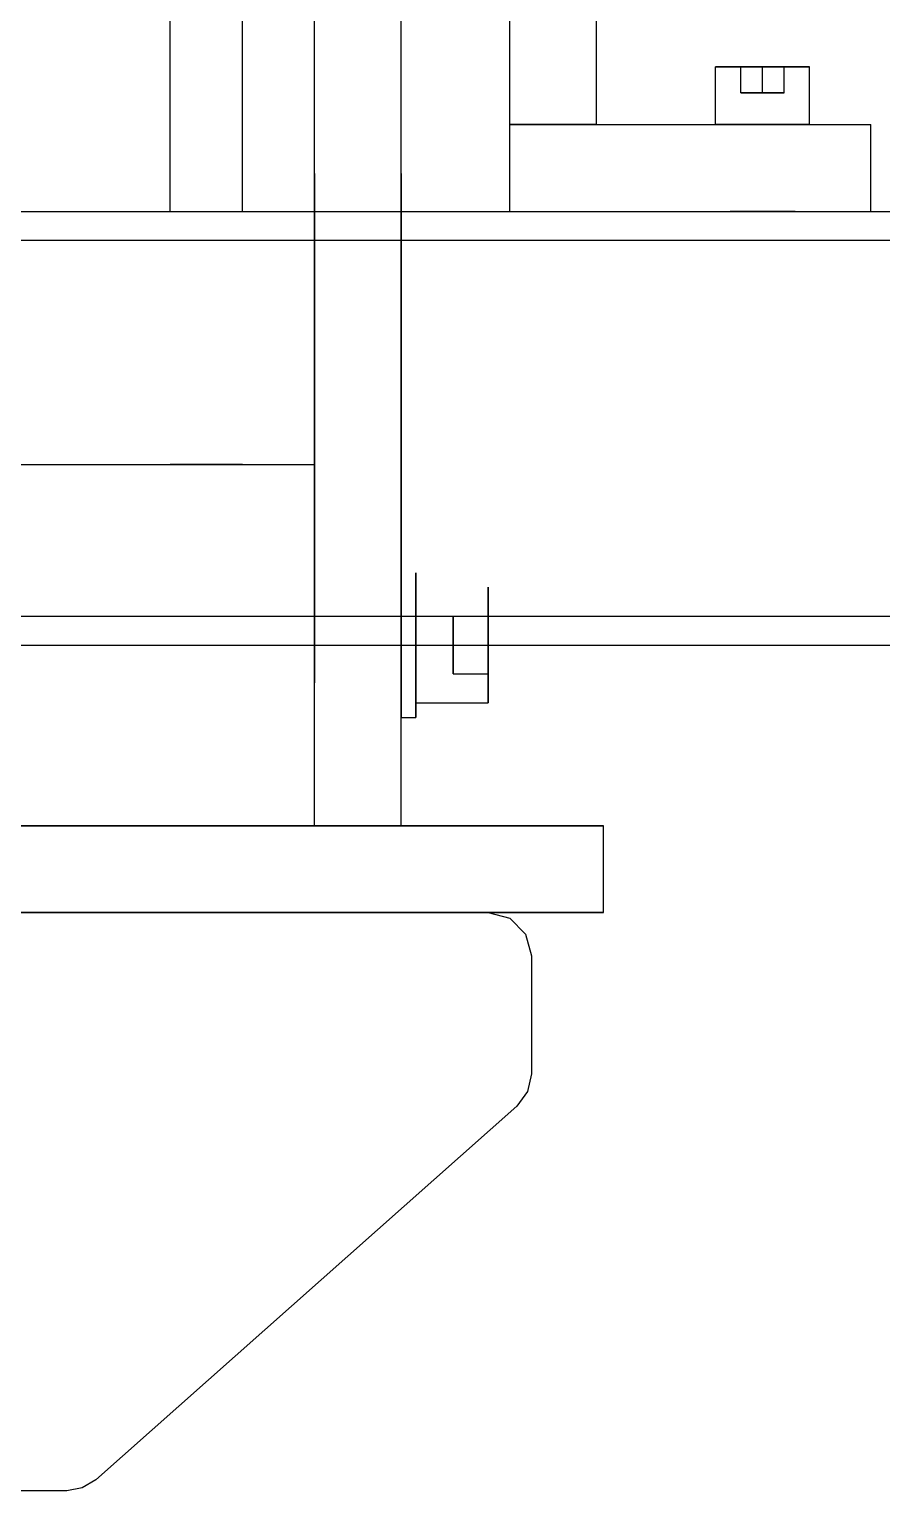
# Model space of a CAD drawing. Header units: millimetres. Extents: x -201 to 3037, y -406 to 3230.
# Drawn here: x 2400.5 to 2518.5, y 1040 to 1242.2 of the extents above; entities that cross this region are included whole.
import ezdxf

# ---------------------------------------------------------------- set-up
doc = ezdxf.new("R2010")
doc.units = ezdxf.units.MM
doc.layers.add('HIDDEN', color=8, linetype='Continuous')
doc.layers.add('VISIBLE', color=7, linetype='Continuous')

msp = doc.modelspace()

# ---------------------------------------------------------------- linework, layer by layer
at = {"layer": 'HIDDEN'}
for points in [[(2467, 1229), (2467, 1375)], [(2467, 1229), (2467, 1375)], [(2467, 1229), (2467, 1375)], [(2479, 1229), (2479, 1375)], [(2479, 1229), (2479, 1375)], [(2479, 1229), (2479, 1375)], [(2440, 1132), (2440, 1342)], [(2452, 1132), (2452, 1342)], [(2508.5, 1237), (2508.34, 1237), (2507.86, 1237), (2507.08, 1237), (2506.05, 1237), (2504.82, 1237), (2503.45, 1237), (2502, 1237), (2500.55, 1237), (2499.18, 1237), (2497.95, 1237), (2496.92, 1237), (2496.14, 1237), (2495.66, 1237), (2495.5, 1237)], [(2495.5, 1237), (2495.54, 1237), (2495.66, 1237), (2495.86, 1237), (2496.14, 1237), (2496.5, 1237), (2496.92, 1237), (2497.4, 1237), (2497.95, 1237), (2498.54, 1237), (2499.18, 1237), (2499.85, 1237), (2500.55, 1237), (2501.27, 1237), (2502, 1237)], [(2508.5, 1237), (2508.34, 1237), (2507.86, 1237), (2507.08, 1237), (2506.05, 1237), (2504.82, 1237), (2503.45, 1237), (2502, 1237), (2500.55, 1237), (2499.18, 1237), (2497.95, 1237), (2496.92, 1237), (2496.14, 1237), (2495.66, 1237), (2495.5, 1237)], [(2495.5, 1237), (2495.54, 1237), (2495.66, 1237), (2495.86, 1237), (2496.14, 1237), (2496.5, 1237), (2496.92, 1237), (2497.4, 1237), (2497.95, 1237), (2498.54, 1237), (2499.18, 1237), (2499.85, 1237), (2500.55, 1237), (2501.27, 1237), (2502, 1237)], [(2508.5, 1237), (2508.34, 1237), (2507.86, 1237), (2507.08, 1237), (2506.05, 1237), (2504.82, 1237), (2503.45, 1237), (2502, 1237), (2500.55, 1237), (2499.18, 1237), (2497.95, 1237), (2496.92, 1237), (2496.14, 1237), (2495.66, 1237), (2495.5, 1237)], [(2495.5, 1237), (2495.54, 1237), (2495.66, 1237), (2495.86, 1237), (2496.14, 1237), (2496.5, 1237), (2496.92, 1237), (2497.4, 1237), (2497.95, 1237), (2498.54, 1237), (2499.18, 1237), (2499.85, 1237), (2500.55, 1237), (2501.27, 1237), (2502, 1237)], [(2508.5, 1237), (2508.34, 1237), (2507.86, 1237), (2507.08, 1237), (2506.05, 1237), (2504.82, 1237), (2503.45, 1237), (2502, 1237), (2500.55, 1237), (2499.18, 1237), (2497.95, 1237), (2496.92, 1237), (2496.14, 1237), (2495.66, 1237), (2495.5, 1237)], [(2499, 1237), (2502, 1237)], [(2502, 1237), (2499, 1237)], [(2499, 1233.4), (2499, 1237)], [(2499, 1233.4), (2499, 1237)], [(2499, 1237), (2502, 1237)], [(2502, 1237), (2499, 1237)], [(2499, 1233.4), (2499, 1237)], [(2499, 1233.4), (2499, 1237)], [(2499, 1237), (2502, 1237)], [(2502, 1237), (2499, 1237)], [(2499, 1233.4), (2499, 1237)], [(2499, 1233.4), (2499, 1237)], [(2499, 1237), (2502, 1237)], [(2502, 1237), (2499, 1237)], [(2499, 1233.4), (2499, 1237)], [(2499, 1233.4), (2499, 1237)], [(2502, 1237), (2502.73, 1237), (2503.45, 1237), (2504.15, 1237), (2504.82, 1237), (2505.46, 1237), (2506.05, 1237), (2506.6, 1237), (2507.08, 1237), (2507.5, 1237), (2507.86, 1237), (2508.14, 1237), (2508.34, 1237), (2508.46, 1237), (2508.5, 1237)], [(2502, 1237), (2505, 1237)], [(2505, 1237), (2502, 1237)], [(2502, 1233.4), (2502, 1237)], [(2502, 1233.4), (2502, 1237)], [(2502, 1237), (2502.73, 1237), (2503.45, 1237), (2504.15, 1237), (2504.82, 1237), (2505.46, 1237), (2506.05, 1237), (2506.6, 1237), (2507.08, 1237), (2507.5, 1237), (2507.86, 1237), (2508.14, 1237), (2508.34, 1237), (2508.46, 1237), (2508.5, 1237)], [(2502, 1237), (2505, 1237)], [(2505, 1237), (2502, 1237)], [(2502, 1233.4), (2502, 1237)], [(2502, 1233.4), (2502, 1237)], [(2502, 1237), (2502.73, 1237), (2503.45, 1237), (2504.15, 1237), (2504.82, 1237), (2505.46, 1237), (2506.05, 1237), (2506.6, 1237), (2507.08, 1237), (2507.5, 1237), (2507.86, 1237), (2508.14, 1237), (2508.34, 1237), (2508.46, 1237), (2508.5, 1237)], [(2502, 1237), (2505, 1237)], [(2505, 1237), (2502, 1237)], [(2502, 1233.4), (2502, 1237)], [(2502, 1233.4), (2502, 1237)], [(2502, 1237), (2505, 1237)], [(2505, 1237), (2502, 1237)], [(2502, 1233.4), (2502, 1237)], [(2502, 1233.4), (2502, 1237)], [(2505, 1233.4), (2505, 1237)], [(2505, 1233.4), (2505, 1237)], [(2505, 1233.4), (2505, 1237)], [(2505, 1233.4), (2505, 1237)], [(2505, 1233.4), (2505, 1237)], [(2505, 1233.4), (2505, 1237)], [(2505, 1233.4), (2505, 1237)], [(2505, 1233.4), (2505, 1237)], [(2502, 1233.4), (2499, 1233.4)], [(2499, 1233.4), (2502, 1233.4)], [(2502, 1233.4), (2499, 1233.4)], [(2499, 1233.4), (2502, 1233.4)], [(2502, 1233.4), (2499, 1233.4)], [(2499, 1233.4), (2502, 1233.4)], [(2502, 1233.4), (2499, 1233.4)], [(2499, 1233.4), (2502, 1233.4)], [(2505, 1233.4), (2502, 1233.4)], [(2502, 1233.4), (2505, 1233.4)], [(2505, 1233.4), (2502, 1233.4)], [(2502, 1233.4), (2505, 1233.4)], [(2505, 1233.4), (2502, 1233.4)], [(2502, 1233.4), (2505, 1233.4)], [(2505, 1233.4), (2502, 1233.4)], [(2502, 1233.4), (2505, 1233.4)], [(2467, 1217), (2467, 1229)], [(2467, 1229), (2517, 1229)], [(2467, 1217), (2467, 1229)], [(2467, 1229), (2517, 1229)], [(2479, 1229), (2467, 1229)], [(2479, 1229), (2467, 1229)], [(2467, 1217), (2467, 1229)], [(2467, 1229), (2517, 1229)], [(2479, 1229), (2467, 1229)], [(2508.5, 1229), (2508.34, 1229), (2507.86, 1229), (2507.08, 1229), (2506.05, 1229), (2504.82, 1229), (2503.45, 1229), (2502, 1229), (2500.55, 1229), (2499.18, 1229), (2497.95, 1229), (2496.92, 1229), (2496.14, 1229), (2495.66, 1229), (2495.5, 1229)], [(2495.5, 1229), (2495.54, 1229), (2495.66, 1229), (2495.86, 1229), (2496.14, 1229), (2496.5, 1229), (2496.92, 1229), (2497.4, 1229), (2497.95, 1229), (2498.54, 1229), (2499.18, 1229), (2499.85, 1229), (2500.55, 1229), (2501.27, 1229), (2502, 1229)], [(2508.5, 1229), (2508.34, 1229), (2507.86, 1229), (2507.08, 1229), (2506.05, 1229), (2504.82, 1229), (2503.45, 1229), (2502, 1229), (2500.55, 1229), (2499.18, 1229), (2497.95, 1229), (2496.92, 1229), (2496.14, 1229), (2495.66, 1229), (2495.5, 1229)], [(2495.5, 1229), (2495.54, 1229), (2495.66, 1229), (2495.86, 1229), (2496.14, 1229), (2496.5, 1229), (2496.92, 1229), (2497.4, 1229), (2497.95, 1229), (2498.54, 1229), (2499.18, 1229), (2499.85, 1229), (2500.55, 1229), (2501.27, 1229), (2502, 1229)], [(2508.5, 1229), (2508.34, 1229), (2507.86, 1229), (2507.08, 1229), (2506.05, 1229), (2504.82, 1229), (2503.45, 1229), (2502, 1229), (2500.55, 1229), (2499.18, 1229), (2497.95, 1229), (2496.92, 1229), (2496.14, 1229), (2495.66, 1229), (2495.5, 1229)], [(2495.5, 1229), (2495.54, 1229), (2495.66, 1229), (2495.86, 1229), (2496.14, 1229), (2496.5, 1229), (2496.92, 1229), (2497.4, 1229), (2497.95, 1229), (2498.54, 1229), (2499.18, 1229), (2499.85, 1229), (2500.55, 1229), (2501.27, 1229), (2502, 1229)], [(2508.5, 1229), (2508.34, 1229), (2507.86, 1229), (2507.08, 1229), (2506.05, 1229), (2504.82, 1229), (2503.45, 1229), (2502, 1229), (2500.55, 1229), (2499.18, 1229), (2497.95, 1229), (2496.92, 1229), (2496.14, 1229), (2495.66, 1229), (2495.5, 1229)], [(2495.5, 1229), (2495.54, 1229), (2495.66, 1229), (2495.86, 1229), (2496.14, 1229), (2496.5, 1229), (2496.92, 1229), (2497.4, 1229), (2497.95, 1229), (2498.54, 1229), (2499.18, 1229), (2499.85, 1229), (2500.55, 1229), (2501.27, 1229), (2502, 1229)], [(2506.5, 1229), (2506.39, 1229), (2506.05, 1229), (2505.52, 1229), (2504.81, 1229), (2503.95, 1229), (2503, 1229), (2502, 1229), (2501, 1229), (2500.05, 1229), (2499.19, 1229), (2498.48, 1229), (2497.95, 1229), (2497.61, 1229), (2497.5, 1229)], [(2497.5, 1229), (2497.53, 1229), (2497.61, 1229), (2497.75, 1229), (2497.95, 1229), (2498.19, 1229), (2498.48, 1229), (2498.82, 1229), (2499.19, 1229), (2499.61, 1229), (2500.05, 1229), (2500.51, 1229), (2501, 1229), (2501.5, 1229), (2502, 1229)], [(2506.5, 1229), (2506.39, 1229), (2506.05, 1229), (2505.52, 1229), (2504.81, 1229), (2503.95, 1229), (2503, 1229), (2502, 1229), (2501, 1229), (2500.05, 1229), (2499.19, 1229), (2498.48, 1229), (2497.95, 1229), (2497.61, 1229), (2497.5, 1229)], [(2497.5, 1229), (2497.53, 1229), (2497.61, 1229), (2497.75, 1229), (2497.95, 1229), (2498.19, 1229), (2498.48, 1229), (2498.82, 1229), (2499.19, 1229), (2499.61, 1229), (2500.05, 1229), (2500.51, 1229), (2501, 1229), (2501.5, 1229), (2502, 1229)], [(2506.5, 1229), (2506.39, 1229), (2506.05, 1229), (2505.52, 1229), (2504.81, 1229), (2503.95, 1229), (2503, 1229), (2502, 1229), (2501, 1229), (2500.05, 1229), (2499.19, 1229), (2498.48, 1229), (2497.95, 1229), (2497.61, 1229), (2497.5, 1229)], [(2497.5, 1229), (2497.53, 1229), (2497.61, 1229), (2497.75, 1229), (2497.95, 1229), (2498.19, 1229), (2498.48, 1229), (2498.82, 1229), (2499.19, 1229), (2499.61, 1229), (2500.05, 1229), (2500.51, 1229), (2501, 1229), (2501.5, 1229), (2502, 1229)], [(2506.5, 1229), (2506.39, 1229), (2506.05, 1229), (2505.52, 1229), (2504.81, 1229), (2503.95, 1229), (2503, 1229), (2502, 1229), (2501, 1229), (2500.05, 1229), (2499.19, 1229), (2498.48, 1229), (2497.95, 1229), (2497.61, 1229), (2497.5, 1229)], [(2497.5, 1229), (2497.53, 1229), (2497.61, 1229), (2497.75, 1229), (2497.95, 1229), (2498.19, 1229), (2498.48, 1229), (2498.82, 1229), (2499.19, 1229), (2499.61, 1229), (2500.05, 1229), (2500.51, 1229), (2501, 1229), (2501.5, 1229), (2502, 1229)], [(2502, 1229), (2502.5, 1229), (2503, 1229), (2503.49, 1229), (2503.95, 1229), (2504.39, 1229), (2504.81, 1229), (2505.18, 1229), (2505.52, 1229), (2505.81, 1229), (2506.05, 1229), (2506.25, 1229), (2506.39, 1229), (2506.47, 1229), (2506.5, 1229)], [(2502, 1229), (2502.5, 1229), (2503, 1229), (2503.49, 1229), (2503.95, 1229), (2504.39, 1229), (2504.81, 1229), (2505.18, 1229), (2505.52, 1229), (2505.81, 1229), (2506.05, 1229), (2506.25, 1229), (2506.39, 1229), (2506.47, 1229), (2506.5, 1229)], [(2502, 1229), (2502.73, 1229), (2503.45, 1229), (2504.15, 1229), (2504.82, 1229), (2505.46, 1229), (2506.05, 1229), (2506.6, 1229), (2507.08, 1229), (2507.5, 1229), (2507.86, 1229), (2508.14, 1229), (2508.34, 1229), (2508.46, 1229), (2508.5, 1229)], [(2502, 1229), (2502.73, 1229), (2503.45, 1229), (2504.15, 1229), (2504.82, 1229), (2505.46, 1229), (2506.05, 1229), (2506.6, 1229), (2507.08, 1229), (2507.5, 1229), (2507.86, 1229), (2508.14, 1229), (2508.34, 1229), (2508.46, 1229), (2508.5, 1229)], [(2502, 1229), (2502.73, 1229), (2503.45, 1229), (2504.15, 1229), (2504.82, 1229), (2505.46, 1229), (2506.05, 1229), (2506.6, 1229), (2507.08, 1229), (2507.5, 1229), (2507.86, 1229), (2508.14, 1229), (2508.34, 1229), (2508.46, 1229), (2508.5, 1229)], [(2502, 1229), (2502.73, 1229), (2503.45, 1229), (2504.15, 1229), (2504.82, 1229), (2505.46, 1229), (2506.05, 1229), (2506.6, 1229), (2507.08, 1229), (2507.5, 1229), (2507.86, 1229), (2508.14, 1229), (2508.34, 1229), (2508.46, 1229), (2508.5, 1229)], [(2502, 1229), (2502.5, 1229), (2503, 1229), (2503.49, 1229), (2503.95, 1229), (2504.39, 1229), (2504.81, 1229), (2505.18, 1229), (2505.52, 1229), (2505.81, 1229), (2506.05, 1229), (2506.25, 1229), (2506.39, 1229), (2506.47, 1229), (2506.5, 1229)], [(2502, 1229), (2502.5, 1229), (2503, 1229), (2503.49, 1229), (2503.95, 1229), (2504.39, 1229), (2504.81, 1229), (2505.18, 1229), (2505.52, 1229), (2505.81, 1229), (2506.05, 1229), (2506.25, 1229), (2506.39, 1229), (2506.47, 1229), (2506.5, 1229)], [(2517, 1217), (2517, 1229)], [(2517, 1217), (2517, 1229)], [(2517, 1217), (2517, 1229)], [(2440, 1217), (2440, 1217.59), (2440, 1218.17), (2440, 1218.73), (2440, 1219.28), (2440, 1219.79), (2440, 1220.27), (2440, 1220.71), (2440, 1221.1), (2440, 1221.45), (2440, 1221.73), (2440, 1221.96), (2440, 1222.12), (2440, 1222.22), (2440, 1222.25)], [(2440, 1222.25), (2440, 1222.22), (2440, 1222.12), (2440, 1221.96), (2440, 1221.73), (2440, 1221.45), (2440, 1221.1), (2440, 1220.71), (2440, 1220.27), (2440, 1219.79), (2440, 1219.28), (2440, 1218.73), (2440, 1218.17), (2440, 1217.59), (2440, 1217)], [(2440, 1217), (2440, 1217.59), (2440, 1218.17), (2440, 1218.73), (2440, 1219.28), (2440, 1219.79), (2440, 1220.27), (2440, 1220.71), (2440, 1221.1), (2440, 1221.45), (2440, 1221.73), (2440, 1221.96), (2440, 1222.12), (2440, 1222.22), (2440, 1222.25)], [(2440, 1222.25), (2440, 1222.22), (2440, 1222.12), (2440, 1221.96), (2440, 1221.73), (2440, 1221.45), (2440, 1221.1), (2440, 1220.71), (2440, 1220.27), (2440, 1219.79), (2440, 1219.28), (2440, 1218.73), (2440, 1218.17), (2440, 1217.59), (2440, 1217)], [(2452, 1217), (2452, 1217.59), (2452, 1218.17), (2452, 1218.73), (2452, 1219.28), (2452, 1219.79), (2452, 1220.27), (2452, 1220.71), (2452, 1221.1), (2452, 1221.45), (2452, 1221.73), (2452, 1221.96), (2452, 1222.12), (2452, 1222.22), (2452, 1222.25)], [(2452, 1222.25), (2452, 1222.22), (2452, 1222.12), (2452, 1221.96), (2452, 1221.73), (2452, 1221.45), (2452, 1221.1), (2452, 1220.71), (2452, 1220.27), (2452, 1219.79), (2452, 1219.28), (2452, 1218.73), (2452, 1218.17), (2452, 1217.59), (2452, 1217)], [(2452, 1217), (2452, 1217.59), (2452, 1218.17), (2452, 1218.73), (2452, 1219.28), (2452, 1219.79), (2452, 1220.27), (2452, 1220.71), (2452, 1221.1), (2452, 1221.45), (2452, 1221.73), (2452, 1221.96), (2452, 1222.12), (2452, 1222.22), (2452, 1222.25)], [(2452, 1222.25), (2452, 1222.22), (2452, 1222.12), (2452, 1221.96), (2452, 1221.73), (2452, 1221.45), (2452, 1221.1), (2452, 1220.71), (2452, 1220.27), (2452, 1219.79), (2452, 1219.28), (2452, 1218.73), (2452, 1218.17), (2452, 1217.59), (2452, 1217)], [(1800, 1217), (2750, 1217)], [(1800, 1217), (2750, 1217)], [(2220, 1217), (2580, 1217)], [(2440, 1157), (2440, 1217)], [(2440, 1217), (2440, 1157)], [(2440, 1157), (2440, 1217)], [(2440, 1217), (2440, 1157)], [(2440, 1157), (2440, 1217)], [(2452, 1157), (2452, 1217)], [(2452, 1217), (2452, 1157)], [(2452, 1157), (2452, 1217)], [(2452, 1217), (2452, 1157)], [(2452, 1157), (2452, 1217)], [(2467, 1217), (2517, 1217)], [(2467, 1217), (2517, 1217)], [(2467, 1217), (2517, 1217)], [(2506.5, 1217), (2506.39, 1217), (2506.05, 1217), (2505.52, 1217), (2504.81, 1217), (2503.95, 1217), (2503, 1217), (2502, 1217), (2501, 1217), (2500.05, 1217), (2499.19, 1217), (2498.48, 1217), (2497.95, 1217), (2497.61, 1217), (2497.5, 1217)], [(2497.5, 1217), (2497.53, 1217), (2497.61, 1217), (2497.75, 1217), (2497.95, 1217), (2498.19, 1217), (2498.48, 1217), (2498.82, 1217), (2499.19, 1217), (2499.61, 1217), (2500.05, 1217), (2500.51, 1217), (2501, 1217), (2501.5, 1217), (2502, 1217)], [(2506.5, 1217), (2506.39, 1217), (2506.05, 1217), (2505.52, 1217), (2504.81, 1217), (2503.95, 1217), (2503, 1217), (2502, 1217), (2501, 1217), (2500.05, 1217), (2499.19, 1217), (2498.48, 1217), (2497.95, 1217), (2497.61, 1217), (2497.5, 1217)], [(2497.5, 1217), (2497.53, 1217), (2497.61, 1217), (2497.75, 1217), (2497.95, 1217), (2498.19, 1217), (2498.48, 1217), (2498.82, 1217), (2499.19, 1217), (2499.61, 1217), (2500.05, 1217), (2500.51, 1217), (2501, 1217), (2501.5, 1217), (2502, 1217)], [(2506.5, 1217), (2506.39, 1217), (2506.05, 1217), (2505.52, 1217), (2504.81, 1217), (2503.95, 1217), (2503, 1217), (2502, 1217), (2501, 1217), (2500.05, 1217), (2499.19, 1217), (2498.48, 1217), (2497.95, 1217), (2497.61, 1217), (2497.5, 1217)], [(2497.5, 1217), (2497.53, 1217), (2497.61, 1217), (2497.75, 1217), (2497.95, 1217), (2498.19, 1217), (2498.48, 1217), (2498.82, 1217), (2499.19, 1217), (2499.61, 1217), (2500.05, 1217), (2500.51, 1217), (2501, 1217), (2501.5, 1217), (2502, 1217)], [(2506.5, 1217), (2506.39, 1217), (2506.05, 1217), (2505.52, 1217), (2504.81, 1217), (2503.95, 1217), (2503, 1217), (2502, 1217), (2501, 1217), (2500.05, 1217), (2499.19, 1217), (2498.48, 1217), (2497.95, 1217), (2497.61, 1217), (2497.5, 1217)], [(2497.5, 1217), (2497.53, 1217), (2497.61, 1217), (2497.75, 1217), (2497.95, 1217), (2498.19, 1217), (2498.48, 1217), (2498.82, 1217), (2499.19, 1217), (2499.61, 1217), (2500.05, 1217), (2500.51, 1217), (2501, 1217), (2501.5, 1217), (2502, 1217)], [(2502, 1217), (2502.5, 1217), (2503, 1217), (2503.49, 1217), (2503.95, 1217), (2504.39, 1217), (2504.81, 1217), (2505.18, 1217), (2505.52, 1217), (2505.81, 1217), (2506.05, 1217), (2506.25, 1217), (2506.39, 1217), (2506.47, 1217), (2506.5, 1217)], [(2502, 1217), (2502.5, 1217), (2503, 1217), (2503.49, 1217), (2503.95, 1217), (2504.39, 1217), (2504.81, 1217), (2505.18, 1217), (2505.52, 1217), (2505.81, 1217), (2506.05, 1217), (2506.25, 1217), (2506.39, 1217), (2506.47, 1217), (2506.5, 1217)], [(2502, 1217), (2502.5, 1217), (2503, 1217), (2503.49, 1217), (2503.95, 1217), (2504.39, 1217), (2504.81, 1217), (2505.18, 1217), (2505.52, 1217), (2505.81, 1217), (2506.05, 1217), (2506.25, 1217), (2506.39, 1217), (2506.47, 1217), (2506.5, 1217)], [(2502, 1217), (2502.5, 1217), (2503, 1217), (2503.49, 1217), (2503.95, 1217), (2504.39, 1217), (2504.81, 1217), (2505.18, 1217), (2505.52, 1217), (2505.81, 1217), (2506.05, 1217), (2506.25, 1217), (2506.39, 1217), (2506.47, 1217), (2506.5, 1217)], [(1800, 1213), (2750, 1213)], [(1800, 1213), (2750, 1213)], [(2220, 1213), (2580, 1213)], [(2220, 1213), (2580, 1213)], [(2360, 1182), (2440, 1182)], [(2360, 1182), (2440, 1182)], [(2430, 1182), (2429.87, 1182), (2429.5, 1182), (2428.91, 1182), (2428.12, 1182), (2427.17, 1182), (2426.11, 1182), (2425, 1182), (2423.89, 1182), (2422.83, 1182), (2421.88, 1182), (2421.09, 1182), (2420.5, 1182), (2420.13, 1182), (2420, 1182)], [(2420, 1182), (2420.03, 1182), (2420.13, 1182), (2420.28, 1182), (2420.5, 1182), (2420.77, 1182), (2421.09, 1182), (2421.46, 1182), (2421.88, 1182), (2422.34, 1182), (2422.83, 1182), (2423.35, 1182), (2423.89, 1182), (2424.44, 1182), (2425, 1182)], [(2425, 1182), (2425.56, 1182), (2426.11, 1182), (2426.65, 1182), (2427.17, 1182), (2427.66, 1182), (2428.12, 1182), (2428.54, 1182), (2428.91, 1182), (2429.23, 1182), (2429.5, 1182), (2429.72, 1182), (2429.87, 1182), (2429.97, 1182), (2430, 1182)], [(2440, 1132), (2440, 1182)], [(2440, 1157), (2440, 1182)], [(2452, 1147), (2452, 1147.25), (2452, 1147.99), (2452, 1149.18), (2452, 1150.77), (2452, 1152.66), (2452, 1154.77), (2452, 1157), (2452, 1159.23), (2452, 1161.34), (2452, 1163.23), (2452, 1164.82), (2452, 1166.01), (2452, 1166.75), (2452, 1167)], [(2452, 1167), (2452, 1166.94), (2452, 1166.75), (2452, 1166.44), (2452, 1166.01), (2452, 1165.47), (2452, 1164.82), (2452, 1164.07), (2452, 1163.23), (2452, 1162.32), (2452, 1161.34), (2452, 1160.3), (2452, 1159.23), (2452, 1158.12), (2452, 1157)], [(2452, 1147), (2452, 1147.25), (2452, 1147.99), (2452, 1149.18), (2452, 1150.77), (2452, 1152.66), (2452, 1154.77), (2452, 1157), (2452, 1159.23), (2452, 1161.34), (2452, 1163.23), (2452, 1164.82), (2452, 1166.01), (2452, 1166.75), (2452, 1167)], [(2452, 1167), (2452, 1166.94), (2452, 1166.75), (2452, 1166.44), (2452, 1166.01), (2452, 1165.47), (2452, 1164.82), (2452, 1164.07), (2452, 1163.23), (2452, 1162.32), (2452, 1161.34), (2452, 1160.3), (2452, 1159.23), (2452, 1158.12), (2452, 1157)], [(2454, 1147), (2454, 1147.25), (2454, 1147.99), (2454, 1149.18), (2454, 1150.77), (2454, 1152.66), (2454, 1154.77), (2454, 1157), (2454, 1159.23), (2454, 1161.34), (2454, 1163.23), (2454, 1164.82), (2454, 1166.01), (2454, 1166.75), (2454, 1167)], [(2454, 1167), (2454, 1166.94), (2454, 1166.75), (2454, 1166.44), (2454, 1166.01), (2454, 1165.47), (2454, 1164.82), (2454, 1164.07), (2454, 1163.23), (2454, 1162.32), (2454, 1161.34), (2454, 1160.3), (2454, 1159.23), (2454, 1158.12), (2454, 1157)], [(2454, 1147), (2454, 1147.25), (2454, 1147.99), (2454, 1149.18), (2454, 1150.77), (2454, 1152.66), (2454, 1154.77), (2454, 1157), (2454, 1159.23), (2454, 1161.34), (2454, 1163.23), (2454, 1164.82), (2454, 1166.01), (2454, 1166.75), (2454, 1167)], [(2454, 1167), (2454, 1166.94), (2454, 1166.75), (2454, 1166.44), (2454, 1166.01), (2454, 1165.47), (2454, 1164.82), (2454, 1164.07), (2454, 1163.23), (2454, 1162.32), (2454, 1161.34), (2454, 1160.3), (2454, 1159.23), (2454, 1158.12), (2454, 1157)], [(2454, 1149), (2454, 1149.2), (2454, 1149.79), (2454, 1150.75), (2454, 1152.01), (2454, 1153.53), (2454, 1155.22), (2454, 1157), (2454, 1158.78), (2454, 1160.47), (2454, 1161.99), (2454, 1163.25), (2454, 1164.21), (2454, 1164.8), (2454, 1165)], [(2454, 1165), (2454, 1164.95), (2454, 1164.8), (2454, 1164.55), (2454, 1164.21), (2454, 1163.77), (2454, 1163.25), (2454, 1162.66), (2454, 1161.99), (2454, 1161.26), (2454, 1160.47), (2454, 1159.64), (2454, 1158.78), (2454, 1157.9), (2454, 1157)], [(2454, 1149), (2454, 1149.2), (2454, 1149.79), (2454, 1150.75), (2454, 1152.01), (2454, 1153.53), (2454, 1155.22), (2454, 1157), (2454, 1158.78), (2454, 1160.47), (2454, 1161.99), (2454, 1163.25), (2454, 1164.21), (2454, 1164.8), (2454, 1165)], [(2454, 1165), (2454, 1164.95), (2454, 1164.8), (2454, 1164.55), (2454, 1164.21), (2454, 1163.77), (2454, 1163.25), (2454, 1162.66), (2454, 1161.99), (2454, 1161.26), (2454, 1160.47), (2454, 1159.64), (2454, 1158.78), (2454, 1157.9), (2454, 1157)], [(2464, 1149), (2464, 1149.2), (2464, 1149.79), (2464, 1150.75), (2464, 1152.01), (2464, 1153.53), (2464, 1155.22), (2464, 1157), (2464, 1158.78), (2464, 1160.47), (2464, 1161.99), (2464, 1163.25), (2464, 1164.21), (2464, 1164.8), (2464, 1165)], [(2464, 1165), (2464, 1164.95), (2464, 1164.8), (2464, 1164.55), (2464, 1164.21), (2464, 1163.77), (2464, 1163.25), (2464, 1162.66), (2464, 1161.99), (2464, 1161.26), (2464, 1160.47), (2464, 1159.64), (2464, 1158.78), (2464, 1157.9), (2464, 1157)], [(2464, 1149), (2464, 1149.2), (2464, 1149.79), (2464, 1150.75), (2464, 1152.01), (2464, 1153.53), (2464, 1155.22), (2464, 1157), (2464, 1158.78), (2464, 1160.47), (2464, 1161.99), (2464, 1163.25), (2464, 1164.21), (2464, 1164.8), (2464, 1165)], [(2464, 1165), (2464, 1164.95), (2464, 1164.8), (2464, 1164.55), (2464, 1164.21), (2464, 1163.77), (2464, 1163.25), (2464, 1162.66), (2464, 1161.99), (2464, 1161.26), (2464, 1160.47), (2464, 1159.64), (2464, 1158.78), (2464, 1157.9), (2464, 1157)], [(1800, 1161), (2750, 1161)], [(1800, 1161), (2750, 1161)], [(2220, 1161), (2580, 1161)], [(2220, 1161), (2580, 1161)], [(2452, 1151.75), (2452, 1151.88), (2452, 1152.27), (2452, 1152.9), (2452, 1153.73), (2452, 1154.72), (2452, 1155.83), (2452, 1157), (2452, 1158.17), (2452, 1159.28), (2452, 1160.27), (2452, 1161.1), (2452, 1161.73), (2452, 1162.12), (2452, 1162.25)], [(2452, 1162.25), (2452, 1162.22), (2452, 1162.12), (2452, 1161.96), (2452, 1161.73), (2452, 1161.45), (2452, 1161.1), (2452, 1160.71), (2452, 1160.27), (2452, 1159.79), (2452, 1159.28), (2452, 1158.73), (2452, 1158.17), (2452, 1157.59), (2452, 1157)], [(2452, 1151.75), (2452, 1151.88), (2452, 1152.27), (2452, 1152.9), (2452, 1153.73), (2452, 1154.72), (2452, 1155.83), (2452, 1157), (2452, 1158.17), (2452, 1159.28), (2452, 1160.27), (2452, 1161.1), (2452, 1161.73), (2452, 1162.12), (2452, 1162.25)], [(2452, 1162.25), (2452, 1162.22), (2452, 1162.12), (2452, 1161.96), (2452, 1161.73), (2452, 1161.45), (2452, 1161.1), (2452, 1160.71), (2452, 1160.27), (2452, 1159.79), (2452, 1159.28), (2452, 1158.73), (2452, 1158.17), (2452, 1157.59), (2452, 1157)], [(2454, 1151.75), (2454, 1151.88), (2454, 1152.27), (2454, 1152.9), (2454, 1153.73), (2454, 1154.72), (2454, 1155.83), (2454, 1157), (2454, 1158.17), (2454, 1159.28), (2454, 1160.27), (2454, 1161.1), (2454, 1161.73), (2454, 1162.12), (2454, 1162.25)], [(2454, 1162.25), (2454, 1162.22), (2454, 1162.12), (2454, 1161.96), (2454, 1161.73), (2454, 1161.45), (2454, 1161.1), (2454, 1160.71), (2454, 1160.27), (2454, 1159.79), (2454, 1159.28), (2454, 1158.73), (2454, 1158.17), (2454, 1157.59), (2454, 1157)], [(2454, 1151.75), (2454, 1151.88), (2454, 1152.27), (2454, 1152.9), (2454, 1153.73), (2454, 1154.72), (2454, 1155.83), (2454, 1157), (2454, 1158.17), (2454, 1159.28), (2454, 1160.27), (2454, 1161.1), (2454, 1161.73), (2454, 1162.12), (2454, 1162.25)], [(2454, 1162.25), (2454, 1162.22), (2454, 1162.12), (2454, 1161.96), (2454, 1161.73), (2454, 1161.45), (2454, 1161.1), (2454, 1160.71), (2454, 1160.27), (2454, 1159.79), (2454, 1159.28), (2454, 1158.73), (2454, 1158.17), (2454, 1157.59), (2454, 1157)], [(2459.2, 1157), (2459.2, 1161)], [(2459.2, 1161), (2464, 1161)], [(2459.2, 1161), (2464, 1161)], [(2459.2, 1161), (2459.2, 1157)], [(2459.2, 1157), (2459.2, 1161)], [(2459.2, 1161), (2464, 1161)], [(2459.2, 1161), (2464, 1161)], [(2459.2, 1161), (2459.2, 1157)], [(2464, 1161), (2464, 1157)], [(2464, 1157), (2464, 1161)], [(2464, 1161), (2464, 1157)], [(2464, 1157), (2464, 1161)], [(1800, 1157), (2750, 1157)], [(1800, 1157), (2750, 1157)], [(2220, 1157), (2580, 1157)], [(2440, 1157), (2440, 1156.41), (2440, 1155.83), (2440, 1155.27), (2440, 1154.72), (2440, 1154.21), (2440, 1153.73), (2440, 1153.29), (2440, 1152.9), (2440, 1152.55), (2440, 1152.27), (2440, 1152.04), (2440, 1151.88), (2440, 1151.78), (2440, 1151.75)], [(2440, 1151.75), (2440, 1151.78), (2440, 1151.88), (2440, 1152.04), (2440, 1152.27), (2440, 1152.55), (2440, 1152.9), (2440, 1153.29), (2440, 1153.73), (2440, 1154.21), (2440, 1154.72), (2440, 1155.27), (2440, 1155.83), (2440, 1156.41), (2440, 1157)], [(2440, 1157), (2440, 1156.41), (2440, 1155.83), (2440, 1155.27), (2440, 1154.72), (2440, 1154.21), (2440, 1153.73), (2440, 1153.29), (2440, 1152.9), (2440, 1152.55), (2440, 1152.27), (2440, 1152.04), (2440, 1151.88), (2440, 1151.78), (2440, 1151.75)], [(2440, 1151.75), (2440, 1151.78), (2440, 1151.88), (2440, 1152.04), (2440, 1152.27), (2440, 1152.55), (2440, 1152.9), (2440, 1153.29), (2440, 1153.73), (2440, 1154.21), (2440, 1154.72), (2440, 1155.27), (2440, 1155.83), (2440, 1156.41), (2440, 1157)], [(2452, 1157), (2452, 1156.41), (2452, 1155.83), (2452, 1155.27), (2452, 1154.72), (2452, 1154.21), (2452, 1153.73), (2452, 1153.29), (2452, 1152.9), (2452, 1152.55), (2452, 1152.27), (2452, 1152.04), (2452, 1151.88), (2452, 1151.78), (2452, 1151.75)], [(2452, 1151.75), (2452, 1151.78), (2452, 1151.88), (2452, 1152.04), (2452, 1152.27), (2452, 1152.55), (2452, 1152.9), (2452, 1153.29), (2452, 1153.73), (2452, 1154.21), (2452, 1154.72), (2452, 1155.27), (2452, 1155.83), (2452, 1156.41), (2452, 1157)], [(2452, 1157), (2452, 1156.41), (2452, 1155.83), (2452, 1155.27), (2452, 1154.72), (2452, 1154.21), (2452, 1153.73), (2452, 1153.29), (2452, 1152.9), (2452, 1152.55), (2452, 1152.27), (2452, 1152.04), (2452, 1151.88), (2452, 1151.78), (2452, 1151.75)], [(2452, 1151.75), (2452, 1151.78), (2452, 1151.88), (2452, 1152.04), (2452, 1152.27), (2452, 1152.55), (2452, 1152.9), (2452, 1153.29), (2452, 1153.73), (2452, 1154.21), (2452, 1154.72), (2452, 1155.27), (2452, 1155.83), (2452, 1156.41), (2452, 1157)], [(2452, 1157), (2452, 1155.88), (2452, 1154.77), (2452, 1153.7), (2452, 1152.66), (2452, 1151.68), (2452, 1150.77), (2452, 1149.93), (2452, 1149.18), (2452, 1148.53), (2452, 1147.99), (2452, 1147.56), (2452, 1147.25), (2452, 1147.06), (2452, 1147)], [(2452, 1157), (2452, 1156.41), (2452, 1155.83), (2452, 1155.27), (2452, 1154.72), (2452, 1154.21), (2452, 1153.73), (2452, 1153.29), (2452, 1152.9), (2452, 1152.55), (2452, 1152.27), (2452, 1152.04), (2452, 1151.88), (2452, 1151.78), (2452, 1151.75)], [(2452, 1157), (2452, 1155.88), (2452, 1154.77), (2452, 1153.7), (2452, 1152.66), (2452, 1151.68), (2452, 1150.77), (2452, 1149.93), (2452, 1149.18), (2452, 1148.53), (2452, 1147.99), (2452, 1147.56), (2452, 1147.25), (2452, 1147.06), (2452, 1147)], [(2452, 1157), (2452, 1156.41), (2452, 1155.83), (2452, 1155.27), (2452, 1154.72), (2452, 1154.21), (2452, 1153.73), (2452, 1153.29), (2452, 1152.9), (2452, 1152.55), (2452, 1152.27), (2452, 1152.04), (2452, 1151.88), (2452, 1151.78), (2452, 1151.75)], [(2454, 1157), (2454, 1155.88), (2454, 1154.77), (2454, 1153.7), (2454, 1152.66), (2454, 1151.68), (2454, 1150.77), (2454, 1149.93), (2454, 1149.18), (2454, 1148.53), (2454, 1147.99), (2454, 1147.56), (2454, 1147.25), (2454, 1147.06), (2454, 1147)], [(2454, 1157), (2454, 1156.41), (2454, 1155.83), (2454, 1155.27), (2454, 1154.72), (2454, 1154.21), (2454, 1153.73), (2454, 1153.29), (2454, 1152.9), (2454, 1152.55), (2454, 1152.27), (2454, 1152.04), (2454, 1151.88), (2454, 1151.78), (2454, 1151.75)], [(2454, 1157), (2454, 1156.1), (2454, 1155.22), (2454, 1154.36), (2454, 1153.53), (2454, 1152.74), (2454, 1152.01), (2454, 1151.34), (2454, 1150.75), (2454, 1150.23), (2454, 1149.79), (2454, 1149.45), (2454, 1149.2), (2454, 1149.05), (2454, 1149)], [(2454, 1157), (2454, 1156.41), (2454, 1155.83), (2454, 1155.27), (2454, 1154.72), (2454, 1154.21), (2454, 1153.73), (2454, 1153.29), (2454, 1152.9), (2454, 1152.55), (2454, 1152.27), (2454, 1152.04), (2454, 1151.88), (2454, 1151.78), (2454, 1151.75)], [(2454, 1157), (2454, 1156.1), (2454, 1155.22), (2454, 1154.36), (2454, 1153.53), (2454, 1152.74), (2454, 1152.01), (2454, 1151.34), (2454, 1150.75), (2454, 1150.23), (2454, 1149.79), (2454, 1149.45), (2454, 1149.2), (2454, 1149.05), (2454, 1149)], [(2459.2, 1153), (2459.2, 1157)], [(2459.2, 1157), (2464, 1157)], [(2459.2, 1157), (2464, 1157)], [(2459.2, 1157), (2459.2, 1153)], [(2459.2, 1153), (2459.2, 1157)], [(2459.2, 1157), (2464, 1157)], [(2459.2, 1157), (2464, 1157)], [(2459.2, 1157), (2459.2, 1153)], [(2464, 1157), (2464, 1156.1), (2464, 1155.22), (2464, 1154.36), (2464, 1153.53), (2464, 1152.74), (2464, 1152.01), (2464, 1151.34), (2464, 1150.75), (2464, 1150.23), (2464, 1149.79), (2464, 1149.45), (2464, 1149.2), (2464, 1149.05), (2464, 1149)], [(2464, 1157), (2464, 1153)], [(2464, 1153), (2464, 1157)], [(2464, 1157), (2464, 1153)], [(2464, 1153), (2464, 1157)], [(2459.2, 1153), (2464, 1153)], [(2459.2, 1153), (2464, 1153)], [(2459.2, 1153), (2464, 1153)], [(2459.2, 1153), (2464, 1153)], [(2472, 1132), (2328, 1132)], [(2360, 1132), (2440, 1132)], [(2360, 1132), (2440, 1132)], [(2429.25, 1132), (2429.14, 1132), (2428.83, 1132), (2428.32, 1132), (2427.65, 1132), (2426.84, 1132), (2425.95, 1132), (2425, 1132), (2424.05, 1132), (2423.16, 1132), (2422.35, 1132), (2421.68, 1132), (2421.17, 1132), (2420.86, 1132), (2420.75, 1132)], [(2420.75, 1132), (2420.78, 1132), (2420.86, 1132), (2420.99, 1132), (2421.17, 1132), (2421.4, 1132), (2421.68, 1132), (2421.99, 1132), (2422.35, 1132), (2422.74, 1132), (2423.16, 1132), (2423.6, 1132), (2424.05, 1132), (2424.52, 1132), (2425, 1132)], [(2429.25, 1132), (2429.14, 1132), (2428.83, 1132), (2428.32, 1132), (2427.65, 1132), (2426.84, 1132), (2425.95, 1132), (2425, 1132), (2424.05, 1132), (2423.16, 1132), (2422.35, 1132), (2421.68, 1132), (2421.17, 1132), (2420.86, 1132), (2420.75, 1132)], [(2420.75, 1132), (2420.78, 1132), (2420.86, 1132), (2420.99, 1132), (2421.17, 1132), (2421.4, 1132), (2421.68, 1132), (2421.99, 1132), (2422.35, 1132), (2422.74, 1132), (2423.16, 1132), (2423.6, 1132), (2424.05, 1132), (2424.52, 1132), (2425, 1132)], [(2425, 1132), (2425.48, 1132), (2425.95, 1132), (2426.4, 1132), (2426.84, 1132), (2427.26, 1132), (2427.65, 1132), (2428.01, 1132), (2428.32, 1132), (2428.6, 1132), (2428.83, 1132), (2429.01, 1132), (2429.14, 1132), (2429.22, 1132), (2429.25, 1132)], [(2425, 1132), (2425.48, 1132), (2425.95, 1132), (2426.4, 1132), (2426.84, 1132), (2427.26, 1132), (2427.65, 1132), (2428.01, 1132), (2428.32, 1132), (2428.6, 1132), (2428.83, 1132), (2429.01, 1132), (2429.14, 1132), (2429.22, 1132), (2429.25, 1132)], [(2452, 1132), (2440, 1132)], [(2452, 1132), (2440, 1132)], [(2468.3, 1132), (2468.22, 1132), (2467.97, 1132), (2467.58, 1132), (2467.06, 1132), (2466.43, 1132), (2465.73, 1132), (2465, 1132), (2464.27, 1132), (2463.57, 1132), (2462.94, 1132), (2462.42, 1132), (2462.03, 1132), (2461.78, 1132), (2461.7, 1132)], [(2461.7, 1132), (2461.72, 1132), (2461.78, 1132), (2461.89, 1132), (2462.03, 1132), (2462.21, 1132), (2462.42, 1132), (2462.67, 1132), (2462.94, 1132), (2463.24, 1132), (2463.57, 1132), (2463.91, 1132), (2464.27, 1132), (2464.63, 1132), (2465, 1132)], [(2468.3, 1132), (2468.22, 1132), (2467.97, 1132), (2467.58, 1132), (2467.06, 1132), (2466.43, 1132), (2465.73, 1132), (2465, 1132), (2464.27, 1132), (2463.57, 1132), (2462.94, 1132), (2462.42, 1132), (2462.03, 1132), (2461.78, 1132), (2461.7, 1132)], [(2461.7, 1132), (2461.72, 1132), (2461.78, 1132), (2461.89, 1132), (2462.03, 1132), (2462.21, 1132), (2462.42, 1132), (2462.67, 1132), (2462.94, 1132), (2463.24, 1132), (2463.57, 1132), (2463.91, 1132), (2464.27, 1132), (2464.63, 1132), (2465, 1132)], [(2465, 1132), (2465.37, 1132), (2465.73, 1132), (2466.09, 1132), (2466.43, 1132), (2466.76, 1132), (2467.06, 1132), (2467.33, 1132), (2467.58, 1132), (2467.79, 1132), (2467.97, 1132), (2468.11, 1132), (2468.22, 1132), (2468.28, 1132), (2468.3, 1132)], [(2465, 1132), (2465.37, 1132), (2465.73, 1132), (2466.09, 1132), (2466.43, 1132), (2466.76, 1132), (2467.06, 1132), (2467.33, 1132), (2467.58, 1132), (2467.79, 1132), (2467.97, 1132), (2468.11, 1132), (2468.22, 1132), (2468.28, 1132), (2468.3, 1132)], [(2480, 1132), (2479.95, 1132), (2479.8, 1132), (2479.55, 1132), (2479.21, 1132), (2478.77, 1132), (2478.25, 1132), (2477.66, 1132), (2476.99, 1132), (2476.26, 1132), (2475.47, 1132), (2474.64, 1132), (2473.78, 1132), (2472.9, 1132), (2472, 1132)], [(2480, 1120), (2480, 1132)], [(2472, 1120), (2328, 1120)], [(2336, 1120), (2464, 1120)], [(2336, 1120), (2464, 1120)], [(2429.25, 1120), (2429.14, 1120), (2428.83, 1120), (2428.32, 1120), (2427.65, 1120), (2426.84, 1120), (2425.95, 1120), (2425, 1120), (2424.05, 1120), (2423.16, 1120), (2422.35, 1120), (2421.68, 1120), (2421.17, 1120), (2420.86, 1120), (2420.75, 1120)], [(2420.75, 1120), (2420.78, 1120), (2420.86, 1120), (2420.99, 1120), (2421.17, 1120), (2421.4, 1120), (2421.68, 1120), (2421.99, 1120), (2422.35, 1120), (2422.74, 1120), (2423.16, 1120), (2423.6, 1120), (2424.05, 1120), (2424.52, 1120), (2425, 1120)], [(2429.25, 1120), (2429.14, 1120), (2428.83, 1120), (2428.32, 1120), (2427.65, 1120), (2426.84, 1120), (2425.95, 1120), (2425, 1120), (2424.05, 1120), (2423.16, 1120), (2422.35, 1120), (2421.68, 1120), (2421.17, 1120), (2420.86, 1120), (2420.75, 1120)], [(2420.75, 1120), (2420.78, 1120), (2420.86, 1120), (2420.99, 1120), (2421.17, 1120), (2421.4, 1120), (2421.68, 1120), (2421.99, 1120), (2422.35, 1120), (2422.74, 1120), (2423.16, 1120), (2423.6, 1120), (2424.05, 1120), (2424.52, 1120), (2425, 1120)], [(2425, 1120), (2425.48, 1120), (2425.95, 1120), (2426.4, 1120), (2426.84, 1120), (2427.26, 1120), (2427.65, 1120), (2428.01, 1120), (2428.32, 1120), (2428.6, 1120), (2428.83, 1120), (2429.01, 1120), (2429.14, 1120), (2429.22, 1120), (2429.25, 1120)], [(2425, 1120), (2425.48, 1120), (2425.95, 1120), (2426.4, 1120), (2426.84, 1120), (2427.26, 1120), (2427.65, 1120), (2428.01, 1120), (2428.32, 1120), (2428.6, 1120), (2428.83, 1120), (2429.01, 1120), (2429.14, 1120), (2429.22, 1120), (2429.25, 1120)], [(2468.3, 1120), (2468.22, 1120), (2467.97, 1120), (2467.58, 1120), (2467.06, 1120), (2466.43, 1120), (2465.73, 1120), (2465, 1120), (2464.27, 1120), (2463.57, 1120), (2462.94, 1120), (2462.42, 1120), (2462.03, 1120), (2461.78, 1120), (2461.7, 1120)], [(2461.7, 1120), (2461.72, 1120), (2461.78, 1120), (2461.89, 1120), (2462.03, 1120), (2462.21, 1120), (2462.42, 1120), (2462.67, 1120), (2462.94, 1120), (2463.24, 1120), (2463.57, 1120), (2463.91, 1120), (2464.27, 1120), (2464.63, 1120), (2465, 1120)], [(2468.3, 1120), (2468.22, 1120), (2467.97, 1120), (2467.58, 1120), (2467.06, 1120), (2466.43, 1120), (2465.73, 1120), (2465, 1120), (2464.27, 1120), (2463.57, 1120), (2462.94, 1120), (2462.42, 1120), (2462.03, 1120), (2461.78, 1120), (2461.7, 1120)], [(2461.7, 1120), (2461.72, 1120), (2461.78, 1120), (2461.89, 1120), (2462.03, 1120), (2462.21, 1120), (2462.42, 1120), (2462.67, 1120), (2462.94, 1120), (2463.24, 1120), (2463.57, 1120), (2463.91, 1120), (2464.27, 1120), (2464.63, 1120), (2465, 1120)], [(2464, 1120), (2467, 1119.2), (2469.2, 1117), (2470, 1114)], [(2465, 1120), (2465.37, 1120), (2465.73, 1120), (2466.09, 1120), (2466.43, 1120), (2466.76, 1120), (2467.06, 1120), (2467.33, 1120), (2467.58, 1120), (2467.79, 1120), (2467.97, 1120), (2468.11, 1120), (2468.22, 1120), (2468.28, 1120), (2468.3, 1120)], [(2465, 1120), (2465.37, 1120), (2465.73, 1120), (2466.09, 1120), (2466.43, 1120), (2466.76, 1120), (2467.06, 1120), (2467.33, 1120), (2467.58, 1120), (2467.79, 1120), (2467.97, 1120), (2468.11, 1120), (2468.22, 1120), (2468.28, 1120), (2468.3, 1120)], [(2480, 1120), (2479.95, 1120), (2479.8, 1120), (2479.55, 1120), (2479.21, 1120), (2478.77, 1120), (2478.25, 1120), (2477.66, 1120), (2476.99, 1120), (2476.26, 1120), (2475.47, 1120), (2474.64, 1120), (2473.78, 1120), (2472.9, 1120), (2472, 1120)], [(2470, 1114), (2470, 1097.7)], [(2470, 1097.7), (2469.47, 1095.24), (2467.98, 1093.21)], [(2467.98, 1093.21), (2409.7, 1041.51)], [(2409.7, 1041.51), (2407.85, 1040.39), (2405.72, 1040)], [(2405.72, 1040), (2394.28, 1040)]]:
    msp.add_lwpolyline(points, dxfattribs=at)
at = {"layer": 'VISIBLE'}
for points in [[(2467, 1229), (2467, 1375)], [(2479, 1229), (2479, 1375)], [(2420, 1217), (2420, 1342)], [(2430, 1217), (2430, 1342)], [(2440, 1217), (2440, 1342)], [(2452, 1217), (2452, 1342)], [(2495.5, 1237), (2495.54, 1237), (2495.66, 1237), (2495.86, 1237), (2496.14, 1237), (2496.5, 1237), (2496.92, 1237), (2497.4, 1237), (2497.95, 1237), (2498.54, 1237), (2499.18, 1237), (2499.85, 1237), (2500.55, 1237), (2501.27, 1237), (2502, 1237)], [(2495.5, 1229), (2495.5, 1237)], [(2502, 1237), (2502.73, 1237), (2503.45, 1237), (2504.15, 1237), (2504.82, 1237), (2505.46, 1237), (2506.05, 1237), (2506.6, 1237), (2507.08, 1237), (2507.5, 1237), (2507.86, 1237), (2508.14, 1237), (2508.34, 1237), (2508.46, 1237), (2508.5, 1237)], [(2508.5, 1229), (2508.5, 1237)], [(2467, 1217), (2467, 1229)], [(2467, 1229), (2517, 1229)], [(2479, 1229), (2467, 1229)], [(2517, 1217), (2517, 1229)], [(2280, 1217), (2520, 1217)], [(2467, 1217), (2517, 1217)], [(2220, 1157), (2580, 1157)], [(2440, 1132), (2440, 1157)], [(2440, 1132), (2440, 1157)], [(2452, 1132), (2452, 1157)], [(2454, 1157), (2454, 1155.88), (2454, 1154.77), (2454, 1153.7), (2454, 1152.66), (2454, 1151.68), (2454, 1150.77), (2454, 1149.93), (2454, 1149.18), (2454, 1148.53), (2454, 1147.99), (2454, 1147.56), (2454, 1147.25), (2454, 1147.06), (2454, 1147)], [(2464, 1157), (2464, 1156.1), (2464, 1155.22), (2464, 1154.36), (2464, 1153.53), (2464, 1152.74), (2464, 1152.01), (2464, 1151.34), (2464, 1150.75), (2464, 1150.23), (2464, 1149.79), (2464, 1149.45), (2464, 1149.2), (2464, 1149.05), (2464, 1149)], [(2454, 1149), (2464, 1149)], [(2452, 1147), (2454, 1147)], [(2328, 1132), (2472, 1132)], [(2472, 1132), (2472.9, 1132), (2473.78, 1132), (2474.64, 1132), (2475.47, 1132), (2476.26, 1132), (2476.99, 1132), (2477.66, 1132), (2478.25, 1132), (2478.77, 1132), (2479.21, 1132), (2479.55, 1132), (2479.8, 1132), (2479.95, 1132), (2480, 1132)], [(2480, 1120), (2480, 1132)], [(2328, 1120), (2472, 1120)], [(2464, 1120), (2467, 1119.2), (2469.2, 1117), (2470, 1114)], [(2472, 1120), (2472.9, 1120), (2473.78, 1120), (2474.64, 1120), (2475.47, 1120), (2476.26, 1120), (2476.99, 1120), (2477.66, 1120), (2478.25, 1120), (2478.77, 1120), (2479.21, 1120), (2479.55, 1120), (2479.8, 1120), (2479.95, 1120), (2480, 1120)], [(2470, 1114), (2470, 1097.7)], [(2470, 1097.7), (2469.47, 1095.24), (2467.98, 1093.21)], [(2467.98, 1093.21), (2409.7, 1041.51)], [(2409.7, 1041.51), (2407.85, 1040.39), (2405.72, 1040)], [(2405.72, 1040), (2394.28, 1040)]]:
    msp.add_lwpolyline(points, dxfattribs=at)

doc.saveas('drawing.dxf')
